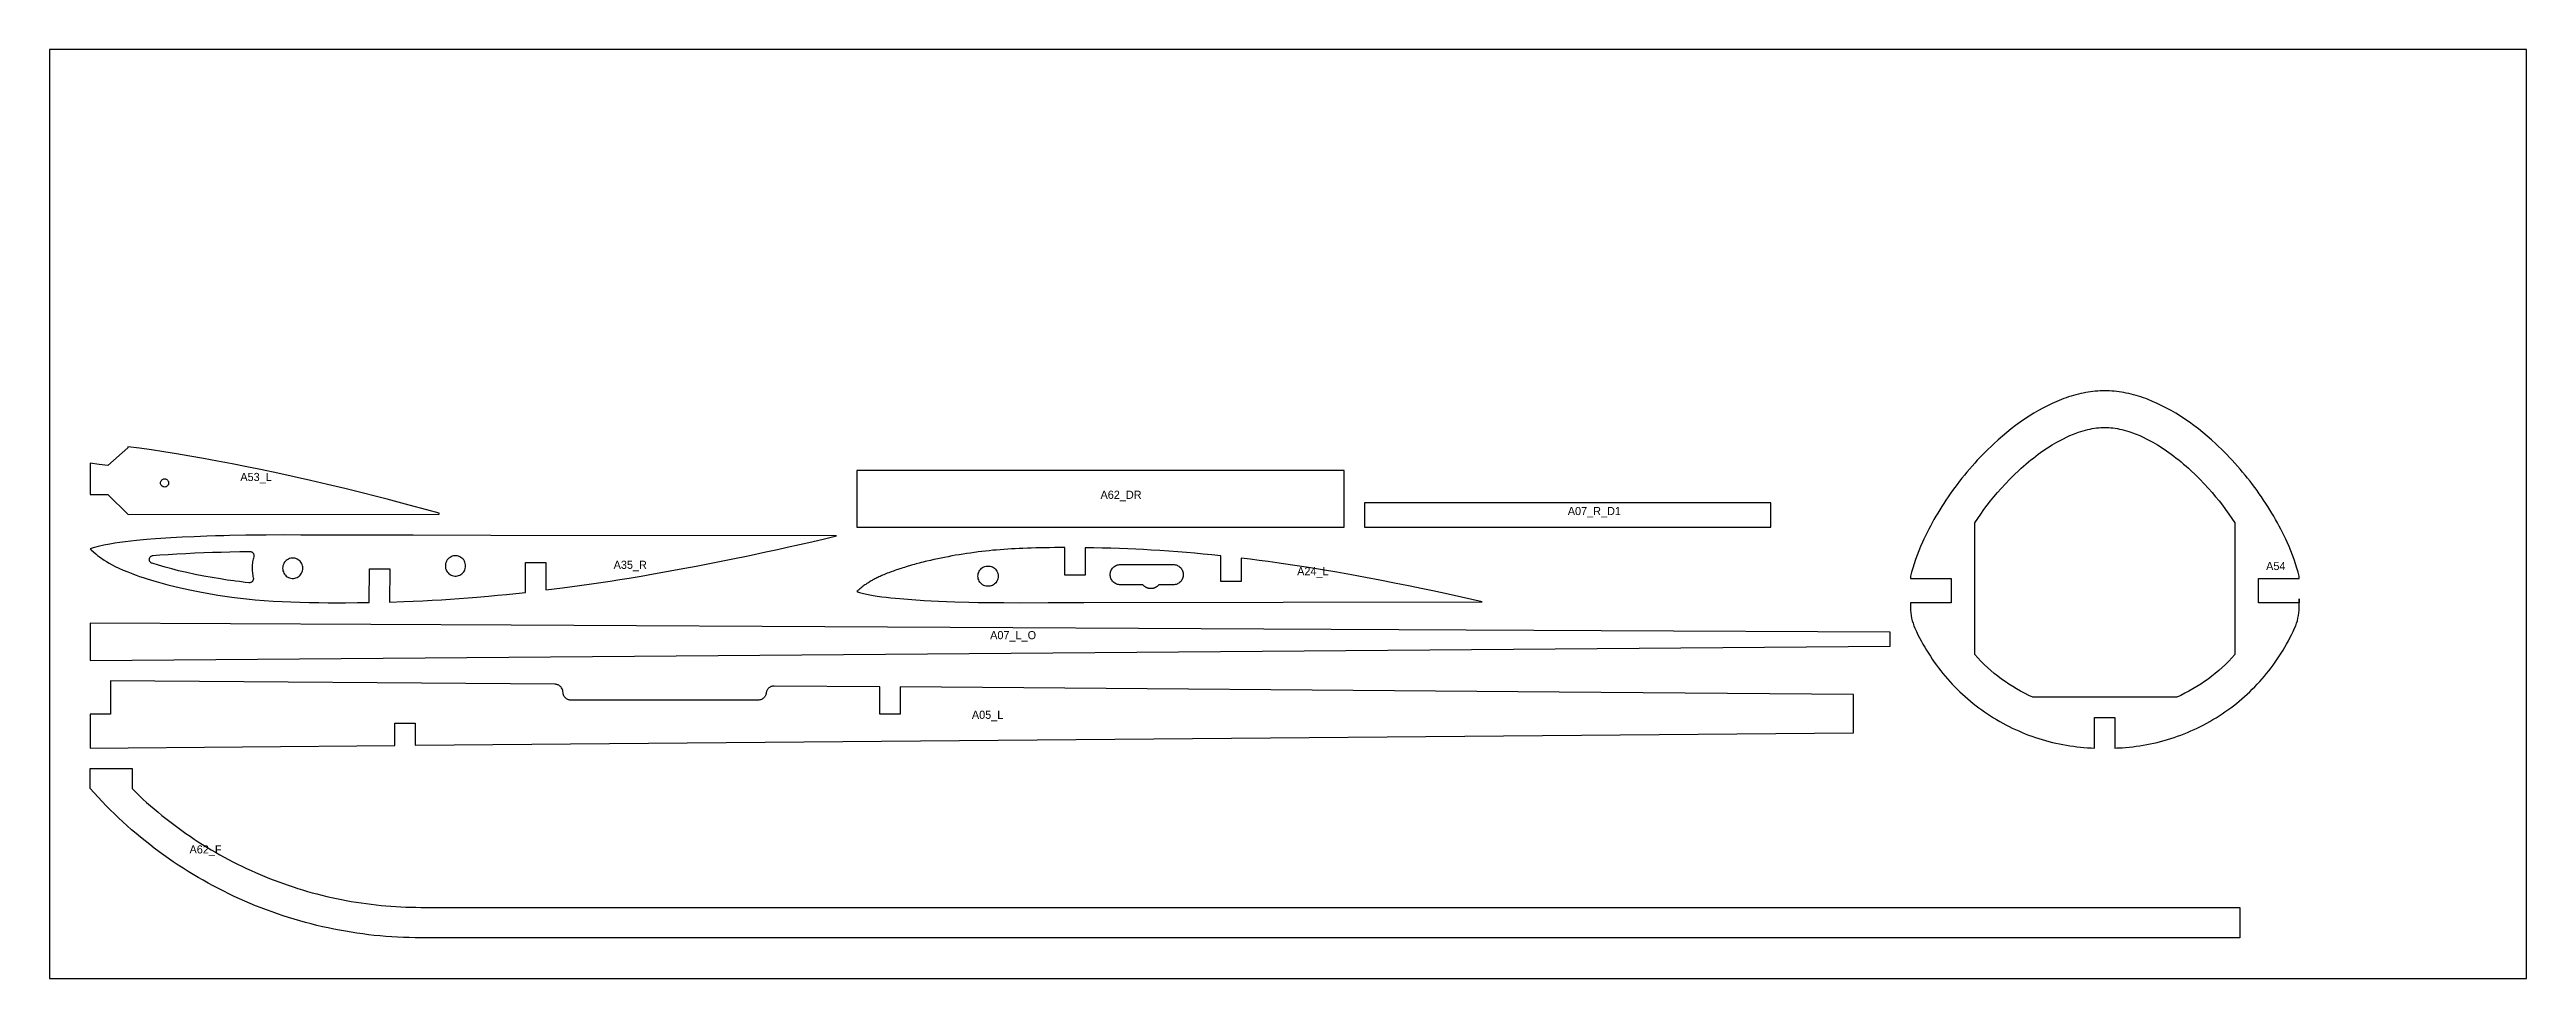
# Model space of a CAD drawing. Header units: millimetres. Extents: x 0 to 610, y 0 to 229.
import ezdxf

# ---------------------------------------------------------------- set-up
doc = ezdxf.new("R2010")
doc.units = ezdxf.units.MM
for name, color, linetype in [('CUT', 7, 'Continuous'), ('LABELS_NOT_CUT', 3, 'Continuous'), ('REFERENCE_NOT_CUT', 8, 'Continuous')]:
    doc.layers.add(name, color=color, linetype=linetype)

msp = doc.modelspace()

# ---------------------------------------------------------------- linework, layer by layer
at = {"layer": 'CUT'}
for points in [[(553.64, 91.32), (553.64, 93.42), (553.64, 92.42), (543.64, 92.42), (543.64, 98.42), (553.64, 98.42), (553.64, 98.99), (553.38, 99.99), (553.09, 101.01), (552.76, 102.04), (552.41, 103.08), (552.02, 104.13), (551.61, 105.2), (551.17, 106.27), (550.7, 107.34), (550.34, 108.14), (549.96, 108.93), (549.57, 109.73), (549.17, 110.53), (548.75, 111.33), (548.31, 112.13), (547.87, 112.93), (547.41, 113.73), (546.94, 114.53), (546.45, 115.32), (545.95, 116.12), (545.44, 116.91), (544.92, 117.7), (544.39, 118.49), (543.85, 119.27), (543.29, 120.05), (542.73, 120.83), (542.15, 121.6), (541.57, 122.36), (540.97, 123.12), (540.36, 123.87), (539.75, 124.62), (539.12, 125.35), (538.49, 126.08), (537.85, 126.81), (537.2, 127.52), (536.54, 128.22), (535.87, 128.92), (535.2, 129.61), (534.52, 130.28), (533.83, 130.95), (533.13, 131.6), (532.08, 132.55), (531.02, 133.47), (529.95, 134.37), (528.86, 135.24), (527.77, 136.07), (526.66, 136.88), (525.55, 137.65), (524.43, 138.38), (523.3, 139.08), (522.17, 139.75), (521.03, 140.37), (519.89, 140.96), (518.75, 141.51), (517.6, 142.01), (516.46, 142.48), (515.89, 142.69), (515.32, 142.9), (514.72, 143.1), (514.11, 143.29), (513.51, 143.47), (512.91, 143.64), (512.31, 143.79), (511.72, 143.93), (511.12, 144.06), (510.53, 144.17), (509.93, 144.28), (509.34, 144.36), (508.75, 144.44), (508.16, 144.5), (507.57, 144.55), (506.99, 144.58), (506.4, 144.6), (505.82, 144.61), (505.24, 144.6), (504.66, 144.58), (504.07, 144.55), (503.48, 144.5), (502.9, 144.44), (502.31, 144.36), (501.71, 144.28), (501.12, 144.17), (500.52, 144.06), (499.93, 143.93), (499.33, 143.79), (498.73, 143.64), (498.13, 143.47), (497.53, 143.29), (496.93, 143.1), (496.33, 142.9), (495.75, 142.69), (495.18, 142.48), (494.04, 142.01), (492.9, 141.51), (491.75, 140.96), (490.61, 140.37), (489.48, 139.75), (488.35, 139.08), (487.22, 138.38), (486.1, 137.65), (484.98, 136.88), (483.88, 136.07), (482.78, 135.24), (481.7, 134.37), (480.62, 133.47), (479.56, 132.55), (478.51, 131.6), (477.82, 130.95), (477.13, 130.28), (476.45, 129.61), (475.77, 128.92), (475.1, 128.22), (474.45, 127.52), (473.8, 126.81), (473.15, 126.08), (472.52, 125.35), (471.9, 124.62), (471.28, 123.87), (470.67, 123.12), (470.08, 122.36), (469.49, 121.6), (468.92, 120.83), (468.35, 120.05), (467.8, 119.27), (467.25, 118.49), (466.72, 117.7), (466.2, 116.91), (465.69, 116.12), (465.19, 115.32), (464.71, 114.53), (464.24, 113.73), (463.78, 112.93), (463.33, 112.13), (462.9, 111.33), (462.48, 110.53), (462.07, 109.73), (461.68, 108.93), (461.3, 108.14), (460.94, 107.34), (460.47, 106.27), (460.03, 105.2), (459.62, 104.13), (459.24, 103.08), (458.88, 102.04), (458.56, 101.01), (458.26, 99.99), (458, 98.99), (458, 98.42), (468, 98.42), (468, 92.42), (458, 92.42), (458, 91.32), (458.02, 90.66), (458.07, 90), (458.16, 89.34), (458.28, 88.69), (458.43, 88.05), (458.62, 87.42), (458.85, 86.8), (459.1, 86.19), (459.47, 85.39), (459.85, 84.6), (460.24, 83.82), (460.65, 83.05), (461.07, 82.28), (461.5, 81.52), (461.95, 80.77), (462.41, 80.02), (462.89, 79.29), (463.37, 78.56), (463.87, 77.84), (464.38, 77.13), (464.91, 76.43), (465.44, 75.74), (465.99, 75.05), (466.55, 74.38), (467.12, 73.72), (467.71, 73.07), (468.3, 72.42), (468.91, 71.79), (469.52, 71.17), (470.15, 70.56), (470.79, 69.96), (471.44, 69.37), (472.09, 68.79), (472.76, 68.23), (473.44, 67.68), (474.13, 67.13), (474.83, 66.61), (475.53, 66.09), (476.25, 65.58), (476.97, 65.09), (477.71, 64.61), (478.45, 64.15), (479.2, 63.69), (479.95, 63.25), (480.72, 62.83), (481.49, 62.41), (482.27, 62.01), (483.05, 61.63), (483.85, 61.26), (484.64, 60.9), (485.45, 60.55), (486.26, 60.22), (487.08, 59.91), (487.9, 59.61), (488.73, 59.32), (489.56, 59.05), (490.39, 58.79), (491.23, 58.54), (492.08, 58.32), (492.93, 58.1), (493.78, 57.9), (494.64, 57.72), (495.5, 57.55), (496.36, 57.4), (497.22, 57.26), (498.09, 57.14), (498.96, 57.03), (499.83, 56.93), (500.7, 56.86), (501.57, 56.79), (502.45, 56.75), (503.32, 56.71), (503.32, 64.21), (508.32, 64.21), (508.32, 56.71), (508.76, 56.73), (509.2, 56.75), (510.07, 56.79), (510.94, 56.86), (511.82, 56.93), (512.69, 57.03), (513.56, 57.14), (514.42, 57.26), (515.29, 57.4), (516.15, 57.55), (517.01, 57.72), (517.86, 57.9), (518.72, 58.1), (519.56, 58.32), (520.41, 58.54), (521.25, 58.79), (522.09, 59.05), (522.92, 59.32), (523.75, 59.61), (524.57, 59.91), (525.38, 60.22), (526.2, 60.55), (527, 60.9), (527.8, 61.26), (528.59, 61.63), (529.38, 62.01), (530.16, 62.41), (530.93, 62.83), (531.69, 63.25), (532.45, 63.69), (533.2, 64.15), (533.94, 64.61), (534.67, 65.09), (535.4, 65.58), (536.11, 66.09), (536.82, 66.61), (537.51, 67.13), (538.2, 67.68), (538.88, 68.23), (539.55, 68.79), (540.21, 69.37), (540.86, 69.96), (541.5, 70.56), (542.12, 71.17), (542.74, 71.79), (543.34, 72.42), (543.94, 73.07), (544.52, 73.72), (545.09, 74.38), (545.65, 75.05), (546.2, 75.74), (546.74, 76.43), (547.26, 77.13), (547.77, 77.84), (548.27, 78.56), (548.76, 79.29), (549.23, 80.02), (549.69, 80.77), (550.14, 81.52), (550.58, 82.28), (551, 83.05), (551.4, 83.82), (551.8, 84.6), (552.18, 85.39), (552.54, 86.19), (552.8, 86.8), (553.02, 87.42), (553.21, 88.05), (553.37, 88.69), (553.49, 89.34), (553.57, 90), (553.63, 90.66)], [(474.57, 78.9), (473.82, 79.73), (473.82, 112.11), (474.55, 113.2), (475.31, 114.29), (476.08, 115.37), (476.89, 116.44), (477.71, 117.5), (478.55, 118.54), (479.42, 119.57), (480.3, 120.58), (481.35, 121.73), (482.43, 122.85), (483.04, 123.47), (483.65, 124.07), (484.48, 124.86), (484.63, 125), (485.22, 125.54), (485.82, 126.07), (486.42, 126.59), (487.02, 127.1), (487.63, 127.59), (488.24, 128.07), (488.85, 128.54), (489.46, 129), (490.6, 129.81), (491.74, 130.58), (492.87, 131.29), (493.43, 131.63), (494, 131.96), (494.81, 132.41), (495.62, 132.83), (496.41, 133.22), (497.2, 133.58), (498.1, 133.95), (498.96, 134.28), (499.37, 134.43), (499.95, 134.62), (500.51, 134.79), (501.08, 134.95), (501.63, 135.09), (502.19, 135.21), (502.74, 135.32), (503.28, 135.41), (503.81, 135.48), (504.34, 135.54), (504.87, 135.58), (505.35, 135.6), (505.82, 135.61), (506.3, 135.6), (506.78, 135.58), (507.3, 135.54), (507.83, 135.48), (508.37, 135.41), (508.91, 135.32), (509.46, 135.21), (510.01, 135.09), (510.57, 134.95), (511.13, 134.79), (511.7, 134.62), (512.27, 134.43), (512.68, 134.28), (513.55, 133.95), (514.44, 133.58), (515.23, 133.22), (516.03, 132.83), (516.84, 132.41), (517.65, 131.96), (518.21, 131.63), (518.77, 131.29), (519.91, 130.58), (521.04, 129.81), (522.18, 129), (522.79, 128.54), (523.4, 128.07), (524.01, 127.59), (524.62, 127.1), (525.22, 126.59), (525.83, 126.07), (526.42, 125.54), (527.02, 125), (527.17, 124.86), (527.99, 124.07), (528.61, 123.47), (529.22, 122.85), (530.29, 121.73), (531.35, 120.58), (532.23, 119.57), (533.09, 118.54), (533.94, 117.5), (534.76, 116.44), (535.56, 115.37), (536.34, 114.29), (537.09, 113.2), (537.82, 112.11), (537.82, 79.73), (537.08, 78.9), (536.31, 78.09), (535.52, 77.3), (534.7, 76.53), (533.87, 75.78), (533.02, 75.06), (532.15, 74.36), (531.26, 73.69), (530.35, 73.04), (529.42, 72.41), (528.48, 71.81), (527.52, 71.24), (526.54, 70.69), (525.56, 70.17), (524.55, 69.67), (523.54, 69.21), (488.11, 69.21), (487.09, 69.67), (486.09, 70.17), (485.1, 70.69), (484.13, 71.24), (483.17, 71.81), (482.22, 72.41), (481.3, 73.04), (480.39, 73.69), (479.5, 74.36), (478.63, 75.06), (477.77, 75.78), (476.94, 76.53), (476.13, 77.3), (475.34, 78.09)], [(95.86, 114.28), (95.87, 114.48), (92.86, 115.3), (88.49, 116.48), (83.09, 117.91), (80.11, 118.68), (76.98, 119.47), (72.64, 120.54), (68.38, 121.56), (64.23, 122.53), (60.17, 123.45), (56.2, 124.32), (52.34, 125.14), (48.57, 125.91), (44.91, 126.63), (41.35, 127.31), (37.88, 127.94), (34.52, 128.53), (31.27, 129.08), (28.12, 129.59), (25.07, 130.05), (22.14, 130.48), (19.3, 130.86), (19.3, 130.57), (14.35, 126.24), (12.18, 126.51), (10, 126.77), (10.01, 119.12), (14.32, 119.13), (19.32, 114.14)], [(29.31, 121.94), (29.29, 121.75), (29.24, 121.56), (29.14, 121.39), (29.02, 121.24), (28.87, 121.11), (28.7, 121.02), (28.51, 120.96), (28.31, 120.94), (28.12, 120.96), (27.93, 121.02), (27.76, 121.11), (27.61, 121.24), (27.48, 121.39), (27.39, 121.56), (27.33, 121.75), (27.31, 121.94), (27.33, 122.14), (27.39, 122.33), (27.48, 122.5), (27.61, 122.65), (27.76, 122.78), (27.93, 122.87), (28.12, 122.92), (28.31, 122.94), (28.51, 122.92), (28.7, 122.87), (28.87, 122.78), (29.02, 122.65), (29.14, 122.5), (29.24, 122.33), (29.29, 122.14)], [(318.66, 125.03), (198.66, 125.03), (198.66, 111.03), (318.66, 111.03)], [(423.66, 117.03), (323.66, 117.03), (323.66, 111.03), (423.66, 111.03)], [(184.56, 106.78), (187.64, 107.48), (190.69, 108.19), (193.66, 108.89), (108.62, 109.04), (89.52, 109.07), (77.84, 109.09), (73.32, 109.1), (66.2, 109.12), (61.83, 109.13), (57.94, 109.14), (53.34, 109.11), (48.3, 109.06), (44.26, 108.99), (42.91, 108.96), (40.83, 108.9), (38.73, 108.84), (35.57, 108.72), (32.61, 108.58), (29.85, 108.42), (27.42, 108.26), (26.11, 108.17), (23.9, 107.99), (21.38, 107.77), (20, 107.63), (18.65, 107.49), (17.33, 107.32), (16.04, 107.12), (14.82, 106.9), (13.39, 106.6), (11.96, 106.28), (10.75, 105.97), (10.25, 105.83), (10, 105.75), (10.27, 105.49), (10.91, 104.91), (11.38, 104.5), (11.83, 104.12), (12.31, 103.74), (12.84, 103.34), (13.43, 102.94), (14.01, 102.57), (14.65, 102.19), (15.38, 101.79), (16.19, 101.38), (17.09, 100.95), (18.11, 100.51), (19.23, 100.04), (20.47, 99.57), (20.67, 99.5), (21.35, 99.25), (22.18, 98.96), (23.07, 98.66), (24.01, 98.36), (25.67, 97.85), (27.39, 97.36), (29.12, 96.89), (30.81, 96.46), (31.91, 96.2), (32.95, 95.97), (34.94, 95.54), (37.02, 95.12), (39.18, 94.73), (41.43, 94.36), (43.13, 94.1), (44.86, 93.86), (45.56, 93.77), (46.27, 93.68), (47.72, 93.51), (49.18, 93.35), (50.63, 93.21), (52.85, 93.02), (55.03, 92.87), (57.22, 92.74), (59.39, 92.65), (61.64, 92.57), (63.93, 92.52), (66.26, 92.49), (68.6, 92.47), (70.69, 92.47), (72.86, 92.47), (75.77, 92.5), (78.7, 92.53), (78.71, 100.8), (83.71, 100.8), (83.7, 92.64), (87.17, 92.75), (89.53, 92.84), (91.87, 92.95), (94.19, 93.07), (96.47, 93.2), (98.61, 93.34), (100.81, 93.5), (103.01, 93.67), (105.18, 93.84), (108.03, 94.09), (110.22, 94.3), (112.47, 94.53), (114.77, 94.77), (117.11, 95.02), (117.11, 102.4), (122.11, 102.4), (122.11, 95.61), (126.26, 96.13), (130.45, 96.7), (133.41, 97.12), (135.68, 97.46), (138.01, 97.81), (140.35, 98.18), (142.65, 98.55), (145.57, 99.03), (148.64, 99.56), (151.83, 100.12), (154.99, 100.69), (159.11, 101.47), (161.58, 101.95), (164.91, 102.6), (168.19, 103.27), (171.92, 104.04), (176.3, 104.97), (179.2, 105.59), (181.51, 106.1)], [(50.31, 104.14), (50.31, 104.02), (50.3, 103.9), (50.27, 103.79), (50.18, 103.47), (50.11, 103.16), (50.04, 102.84), (49.98, 102.51), (49.94, 102.19), (49.9, 101.86), (49.88, 101.54), (49.86, 101.21), (49.86, 100.88), (49.87, 100.55), (49.89, 100.23), (49.92, 99.9), (49.96, 99.58), (50.01, 99.25), (50.07, 98.93), (50.14, 98.61), (50.16, 98.49), (50.17, 98.37), (50.16, 98.26), (50.14, 98.14), (50.1, 98.02), (50.05, 97.91), (49.99, 97.81), (49.92, 97.72), (49.83, 97.63), (49.74, 97.56), (49.64, 97.5), (49.53, 97.45), (49.42, 97.41), (49.3, 97.39), (49.18, 97.38), (49.06, 97.38), (48.16, 97.48), (46.76, 97.65), (45.73, 97.78), (45.39, 97.82), (43.73, 98.05), (42.06, 98.31), (40.01, 98.64), (37.95, 99.02), (35.88, 99.43), (33.82, 99.87), (31.76, 100.35), (30.1, 100.77), (28.47, 101.21), (26.85, 101.67), (25.26, 102.16), (25.1, 102.22), (24.96, 102.32), (24.83, 102.43), (24.72, 102.57), (24.64, 102.72), (24.59, 102.88), (24.56, 103.05), (24.57, 103.22), (24.6, 103.39), (24.67, 103.55), (24.76, 103.7), (24.87, 103.83), (25, 103.94), (25.15, 104.02), (25.31, 104.08), (25.48, 104.11), (26.27, 104.17), (27.15, 104.23), (29.21, 104.37), (31.34, 104.5), (33.52, 104.62), (35.73, 104.72), (37.94, 104.8), (40.13, 104.88), (42.28, 104.94), (44.36, 104.99), (46.81, 105.04), (49.3, 105.07), (49.42, 105.07), (49.53, 105.05), (49.64, 105.02), (49.75, 104.97), (49.85, 104.91), (49.95, 104.84), (50.03, 104.77), (50.11, 104.68), (50.17, 104.58), (50.23, 104.48), (50.27, 104.37), (50.29, 104.25)], [(102.41, 101.52), (102.39, 101.83), (102.33, 102.14), (102.23, 102.44), (102.1, 102.72), (101.93, 102.99), (101.73, 103.23), (101.5, 103.44), (101.25, 103.63), (100.97, 103.78), (100.68, 103.89), (100.37, 103.97), (100.06, 104.01), (99.75, 104.01), (99.44, 103.97), (99.13, 103.89), (98.84, 103.78), (98.57, 103.63), (98.31, 103.44), (98.08, 103.23), (97.88, 102.99), (97.72, 102.72), (97.58, 102.44), (97.48, 102.14), (97.43, 101.83), (97.41, 101.52), (97.43, 101.2), (97.48, 100.89), (97.58, 100.6), (97.72, 100.31), (97.88, 100.05), (98.08, 99.8), (98.31, 99.59), (98.57, 99.4), (98.84, 99.25), (99.13, 99.14), (99.44, 99.06), (99.75, 99.02), (100.06, 99.02), (100.37, 99.06), (100.68, 99.14), (100.97, 99.25), (101.25, 99.4), (101.5, 99.59), (101.73, 99.8), (101.93, 100.05), (102.1, 100.31), (102.23, 100.6), (102.33, 100.89), (102.39, 101.2)], [(344.92, 94.4), (342.37, 94.95), (340.44, 95.37), (338.01, 95.88), (334.46, 96.61), (331, 97.31), (327.44, 98.01), (323.87, 98.69), (320.43, 99.32), (316.85, 99.95), (313.27, 100.56), (309.82, 101.12), (305.93, 101.72), (302.08, 102.28), (299.93, 102.57), (297.71, 102.87), (295.46, 103.15), (293.24, 103.43), (293.24, 97.65), (288.24, 97.65), (288.24, 104), (286.06, 104.23), (283.92, 104.44), (281.83, 104.64), (279.79, 104.82), (277.68, 104.99), (275.49, 105.16), (273.29, 105.31), (271.14, 105.44), (269.27, 105.55), (267.34, 105.65), (265.36, 105.73), (263.36, 105.81), (261.18, 105.88), (259.08, 105.93), (256.98, 105.97), (254.84, 106), (254.84, 99.25), (249.84, 99.25), (249.84, 106.03), (248.57, 106.03), (247.33, 106.02), (246.12, 106.01), (244.91, 106), (243.72, 105.98), (242.77, 105.96), (241.59, 105.93), (240.66, 105.9), (239.51, 105.85), (238.6, 105.81), (237.69, 105.76), (236.77, 105.71), (235.84, 105.65), (234.9, 105.59), (233.96, 105.51), (233, 105.43), (232.16, 105.36), (231.26, 105.27), (230.35, 105.17), (229.45, 105.07), (228.55, 104.96), (228.1, 104.9), (227.57, 104.83), (226.67, 104.7), (225.78, 104.58), (224.84, 104.43), (223.89, 104.28), (222.96, 104.13), (222.05, 103.97), (221.16, 103.8), (220.28, 103.63), (219.42, 103.46), (218.58, 103.28), (218.16, 103.2), (217.65, 103.08), (216.78, 102.89), (215.92, 102.68), (215.51, 102.58), (215.03, 102.47), (214.54, 102.34), (214.06, 102.22), (213.32, 102.02), (212.84, 101.89), (212.47, 101.79), (212.11, 101.68), (211.64, 101.55), (211.28, 101.44), (210.82, 101.3), (210.38, 101.17), (209.99, 101.04), (209.6, 100.92), (209.23, 100.8), (208.78, 100.65), (208.42, 100.53), (208.04, 100.4), (207.67, 100.27), (207.1, 100.06), (206.53, 99.84), (206.17, 99.7), (205.82, 99.56), (205.32, 99.35), (205, 99.22), (204.7, 99.08), (204.4, 98.95), (204.12, 98.82), (203.85, 98.69), (203.59, 98.56), (203.34, 98.44), (203.1, 98.31), (202.86, 98.19), (202.64, 98.07), (202.44, 97.96), (202.24, 97.84), (201.98, 97.69), (201.8, 97.59), (201.63, 97.48), (201.36, 97.31), (201.18, 97.19), (201, 97.07), (200.88, 96.99), (200.66, 96.83), (200.44, 96.67), (200.23, 96.52), (200.03, 96.36), (199.84, 96.21), (199.65, 96.06), (199.43, 95.87), (199.17, 95.65), (199.03, 95.53), (198.89, 95.4), (198.66, 95.2), (198.88, 95.13), (199.31, 95.02), (200.32, 94.77), (201.51, 94.51), (202.7, 94.28), (203.72, 94.1), (204.81, 93.94), (205.93, 93.8), (207.07, 93.68), (208.23, 93.57), (210.25, 93.4), (212.26, 93.25), (215.24, 93.05), (216.94, 92.95), (218.78, 92.86), (220.74, 92.78), (222.77, 92.71), (226.25, 92.61), (228.51, 92.56), (230.72, 92.53), (234.9, 92.48), (238.73, 92.47), (245.81, 92.48), (254.58, 92.5), (303.57, 92.59), (352.55, 92.67), (347.51, 93.82)], [(62.36, 100.95), (62.34, 101.27), (62.28, 101.58), (62.18, 101.87), (62.05, 102.16), (61.88, 102.42), (61.68, 102.67), (61.45, 102.88), (61.2, 103.06), (60.92, 103.22), (60.63, 103.33), (60.33, 103.41), (60.02, 103.45), (59.7, 103.45), (59.39, 103.41), (59.09, 103.33), (58.8, 103.22), (58.52, 103.06), (58.27, 102.88), (58.04, 102.67), (57.84, 102.42), (57.67, 102.16), (57.54, 101.87), (57.44, 101.58), (57.38, 101.27), (57.36, 100.95), (57.38, 100.64), (57.44, 100.33), (57.54, 100.03), (57.67, 99.75), (57.84, 99.48), (58.04, 99.24), (58.27, 99.03), (58.52, 98.84), (58.8, 98.69), (59.09, 98.58), (59.39, 98.5), (59.7, 98.46), (60.02, 98.46), (60.33, 98.5), (60.63, 98.58), (60.92, 98.69), (61.2, 98.84), (61.45, 99.03), (61.68, 99.24), (61.88, 99.48), (62.05, 99.75), (62.18, 100.03), (62.28, 100.33), (62.34, 100.64)], [(233.49, 99.01), (233.47, 98.69), (233.41, 98.38), (233.32, 98.09), (233.18, 97.8), (233.01, 97.54), (232.81, 97.29), (232.59, 97.08), (232.33, 96.9), (232.06, 96.74), (231.76, 96.63), (231.46, 96.55), (231.15, 96.51), (230.84, 96.51), (230.52, 96.55), (230.22, 96.63), (229.93, 96.74), (229.65, 96.9), (229.4, 97.08), (229.17, 97.29), (228.97, 97.54), (228.8, 97.8), (228.67, 98.09), (228.57, 98.38), (228.51, 98.69), (228.49, 99.01), (228.51, 99.32), (228.57, 99.63), (228.67, 99.93), (228.8, 100.21), (228.97, 100.48), (229.17, 100.72), (229.4, 100.93), (229.65, 101.12), (229.93, 101.27), (230.22, 101.38), (230.52, 101.46), (230.84, 101.5), (231.15, 101.5), (231.46, 101.46), (231.76, 101.38), (232.06, 101.27), (232.33, 101.12), (232.59, 100.93), (232.81, 100.72), (233.01, 100.48), (233.18, 100.21), (233.32, 99.93), (233.41, 99.63), (233.47, 99.32)], [(263.05, 96.92), (262.81, 96.98), (262.58, 97.06), (262.36, 97.17), (262.15, 97.29), (261.95, 97.44), (261.77, 97.61), (261.61, 97.79), (261.46, 97.98), (261.33, 98.2), (261.23, 98.42), (261.15, 98.65), (261.09, 98.89), (261.05, 99.13), (261.04, 99.37), (261.05, 99.62), (261.09, 99.86), (261.15, 100.1), (261.23, 100.33), (261.33, 100.55), (261.46, 100.76), (261.61, 100.96), (261.77, 101.14), (261.95, 101.31), (262.15, 101.45), (262.36, 101.58), (262.58, 101.68), (262.81, 101.77), (263.05, 101.83), (263.29, 101.86), (263.54, 101.87), (276.54, 101.87), (276.78, 101.86), (277.03, 101.83), (277.26, 101.77), (277.49, 101.68), (277.72, 101.58), (277.93, 101.45), (278.12, 101.31), (278.31, 101.14), (278.47, 100.96), (278.62, 100.76), (278.74, 100.55), (278.85, 100.33), (278.93, 100.1), (278.99, 99.86), (279.03, 99.62), (279.04, 99.37), (279.03, 99.13), (278.99, 98.89), (278.93, 98.65), (278.85, 98.42), (278.74, 98.2), (278.62, 97.98), (278.47, 97.79), (278.31, 97.61), (278.12, 97.44), (277.93, 97.29), (277.72, 97.17), (277.49, 97.06), (277.26, 96.98), (277.03, 96.92), (276.78, 96.89), (276.54, 96.87), (272.98, 96.87), (272.93, 96.81), (272.89, 96.77), (272.85, 96.72), (272.78, 96.65), (272.74, 96.61), (272.67, 96.55), (272.58, 96.47), (272.5, 96.42), (272.45, 96.38), (272.35, 96.32), (272.3, 96.28), (272.22, 96.24), (272.11, 96.18), (271.99, 96.13), (271.94, 96.11), (271.85, 96.08), (271.73, 96.04), (271.68, 96.03), (271.59, 96), (271.47, 95.98), (271.37, 95.97), (271.31, 95.96), (271.25, 95.95), (271.16, 95.95), (271.04, 95.94), (270.92, 95.95), (270.82, 95.95), (270.76, 95.96), (270.67, 95.97), (270.61, 95.98), (270.49, 96), (270.4, 96.03), (270.34, 96.04), (270.23, 96.08), (270.14, 96.11), (270.08, 96.13), (269.97, 96.18), (269.86, 96.24), (269.78, 96.28), (269.73, 96.32), (269.62, 96.38), (269.57, 96.42), (269.5, 96.47), (269.41, 96.55), (269.34, 96.61), (269.29, 96.65), (269.23, 96.72), (269.19, 96.77), (269.15, 96.81), (269.09, 96.87), (263.54, 96.87), (263.29, 96.89)], [(10, 78.25), (453, 81.75), (453, 85.23), (381.89, 85.57), (298.85, 85.99), (113.63, 86.93), (10, 87.47)], [(371.52, 70.45), (209.35, 71.73), (209.35, 65), (204.35, 65), (204.35, 71.77), (178.37, 71.97), (178.16, 71.96), (177.96, 71.93), (177.76, 71.88), (177.56, 71.81), (177.38, 71.72), (177.2, 71.61), (177.04, 71.48), (176.89, 71.34), (176.79, 71.22), (176.7, 71.09), (176.62, 70.96), (176.55, 70.82), (176.48, 70.68), (176.43, 70.53), (176.4, 70.38), (176.34, 70.08), (176.31, 69.93), (176.26, 69.78), (176.2, 69.64), (176.13, 69.5), (176.05, 69.37), (175.95, 69.25), (175.85, 69.13), (175.71, 68.99), (175.55, 68.86), (175.37, 68.75), (175.19, 68.66), (174.99, 68.58), (174.8, 68.53), (174.59, 68.5), (174.39, 68.49), (128.35, 68.49), (128.19, 68.49), (128.02, 68.52), (127.86, 68.55), (127.7, 68.6), (127.55, 68.66), (127.4, 68.73), (127.26, 68.82), (127.12, 68.91), (126.96, 69.06), (126.81, 69.22), (126.68, 69.4), (126.57, 69.59), (126.48, 69.79), (126.41, 70.01), (126.37, 70.22), (126.34, 70.66), (126.29, 70.88), (126.23, 71.09), (126.14, 71.29), (126.03, 71.48), (125.9, 71.66), (125.76, 71.82), (125.59, 71.97), (125.46, 72.06), (125.32, 72.15), (125.17, 72.22), (125.02, 72.28), (124.86, 72.33), (124.7, 72.37), (124.53, 72.39), (124.37, 72.4), (15, 73.25), (15, 65), (10, 65), (10, 56.71), (85, 57.36), (85, 62.79), (90, 62.79), (90, 57.4), (444, 60.44), (444, 69.87)], [(91.42, 17.5), (539.07, 17.5), (539.07, 10), (91.42, 10), (89.98, 10.01), (88.54, 10.04), (87.1, 10.09), (85.67, 10.15), (84.23, 10.24), (82.8, 10.34), (81.36, 10.47), (79.93, 10.61), (78.5, 10.77), (77.08, 10.95), (75.65, 11.15), (74.23, 11.37), (72.81, 11.6), (71.4, 11.86), (69.99, 12.13), (68.58, 12.43), (67.17, 12.74), (65.77, 13.07), (64.38, 13.42), (62.99, 13.79), (61.6, 14.17), (60.22, 14.57), (58.85, 15), (57.48, 15.44), (56.12, 15.9), (54.76, 16.37), (53.41, 16.87), (52.07, 17.38), (50.73, 17.91), (49.4, 18.46), (48.08, 19.02), (46.76, 19.6), (45.45, 20.2), (44.15, 20.82), (42.86, 21.45), (41.58, 22.11), (40.31, 22.77), (39.04, 23.46), (37.79, 24.16), (36.54, 24.88), (35.31, 25.61), (34.08, 26.36), (32.86, 27.13), (31.66, 27.91), (30.46, 28.71), (29.28, 29.53), (28.1, 30.36), (26.94, 31.2), (25.79, 32.07), (24.65, 32.94), (23.52, 33.83), (22.4, 34.74), (21.3, 35.66), (20.21, 36.6), (19.13, 37.55), (18.06, 38.51), (17, 39.49), (15.96, 40.48), (14.94, 41.49), (13.92, 42.51), (12.92, 43.54), (11.93, 44.58), (10.96, 45.64), (10, 46.71), (10, 51.71), (20.31, 51.71), (20.31, 46.71), (21.2, 45.85), (22.09, 45), (22.99, 44.16), (23.9, 43.34), (24.82, 42.52), (25.76, 41.71), (26.7, 40.92), (27.65, 40.14), (28.61, 39.37), (29.58, 38.61), (30.56, 37.86), (31.55, 37.12), (32.55, 36.4), (33.55, 35.69), (34.57, 34.99), (35.59, 34.3), (36.62, 33.63), (37.66, 32.97), (38.71, 32.32), (39.77, 31.68), (40.83, 31.06), (41.9, 30.45), (42.98, 29.86), (44.06, 29.27), (45.15, 28.7), (46.25, 28.14), (47.36, 27.6), (48.47, 27.07), (49.59, 26.56), (50.71, 26.05), (51.85, 25.56), (52.98, 25.09), (54.12, 24.63), (55.27, 24.18), (56.43, 23.75), (57.58, 23.33), (58.75, 22.92), (59.92, 22.53), (61.09, 22.15), (62.27, 21.79), (63.45, 21.44), (64.63, 21.11), (65.82, 20.79), (67.02, 20.49), (68.22, 20.2), (69.42, 19.92), (70.62, 19.66), (71.83, 19.42), (73.04, 19.18), (74.25, 18.97), (75.47, 18.77), (76.68, 18.58), (77.9, 18.41), (79.13, 18.25), (80.35, 18.11), (81.58, 17.98), (82.8, 17.87), (84.03, 17.77), (85.26, 17.69), (86.49, 17.62), (87.72, 17.57), (88.95, 17.53), (90.18, 17.51)]]:
    msp.add_lwpolyline(points, close=True, dxfattribs=at)
at = {"layer": 'REFERENCE_NOT_CUT'}
msp.add_lwpolyline([(0, 0), (609.6, 0), (609.6, 228.6), (0, 228.6)], close=True, dxfattribs=at)

# ---------------------------------------------------------------- texts
at = {"layer": 'LABELS_NOT_CUT'}
for s, p in [('A53_L', (46.96, 122.41)), ('A62_DR', (258.66, 118.03)), ('A07_R_D1', (373.66, 114.03)), ('A35_R', (138.83, 100.8)), ('A24_L', (307.06, 99.23)), ('A54', (545.53, 100.5)), ('A07_L_O', (231.5, 83.49)), ('A05_L', (227, 63.89)), ('A62_F', (34.46, 30.76))]:
    msp.add_text(s, height=2, dxfattribs=at).set_placement(p)

doc.saveas('drawing.dxf')
